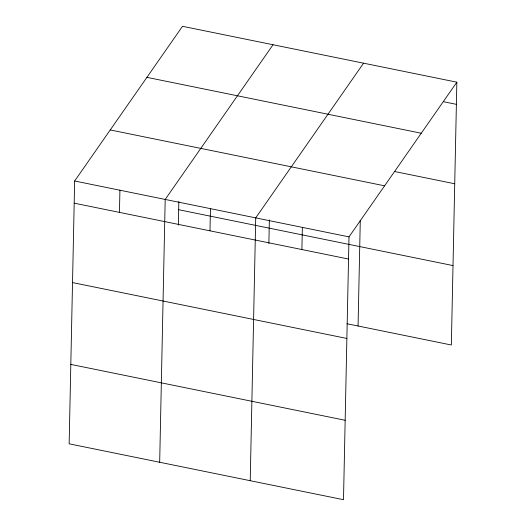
<?xml version="1.0" encoding="UTF-8"?>
<svg xmlns="http://www.w3.org/2000/svg" width="526" height="526" viewBox="0 0 526 526"><rect width="100%" height="100%" fill="white"/><g stroke="black" fill="none" stroke-linecap="round" stroke-linejoin="round"><path stroke-width="0.79" d="M74.653 180.997L69.149 443.819L343.498 499.7L349.001 236.878L456.851 82.181L182.502 26.3L74.653 180.997L349.001 236.878M119.455 212.386L119.921 190.215M159.68 462.262L165.19 199.439L273.04 44.743M178.34 225.108L178.833 201.524M209.992 230.822L210.459 208.658M250.218 480.698L255.721 217.876L363.571 63.179M268.871 243.545L269.365 219.967M301.898 249.541L302.365 227.377M358.068 326.002L360.277 220.407M456.851 82.181L451.347 345.003L346.95 323.74M443.523 101.728L456.384 104.345M146.912 77.348L421.26 133.229M394.415 171.476L454.72 183.765M110.243 129.948L384.591 185.823M178.662 209.71L453.011 265.584M74.192 203.167L348.541 259.042M72.529 282.58L346.871 338.461M70.813 364.406L345.161 420.281"/></g></svg>
